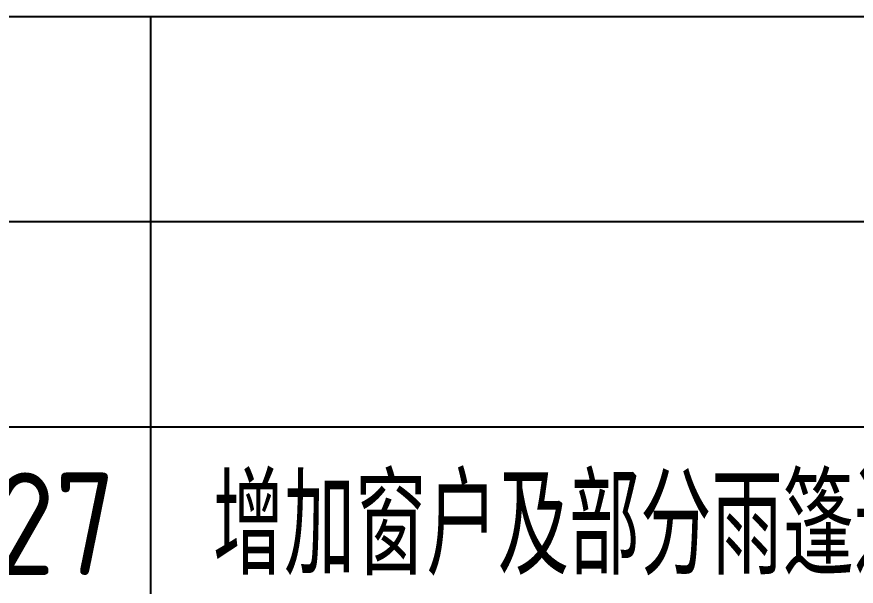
# Model space of a CAD drawing. Extents: x 93518 to 937116, y -359949 to 58022.
# Drawn here: x 837035 to 839899, y -116718 to -114775 of the extents above; entities that cross this region are included whole.
import ezdxf

# ---------------------------------------------------------------- set-up
doc = ezdxf.new("R2010")
doc.units = 0
doc.header["$LTSCALE"] = 1000
doc.header["$MEASUREMENT"] = 0
doc.layers.get('0').update_dxf_attribs({"color": 8, "linetype": 'CONTINUOUS'})
doc.layers.add('PUB_TEXT', color=8, linetype='CONTINUOUS')
doc.layers.add('Version', color=8, linetype='CONTINUOUS')
doc.styles.get("Standard").update_dxf_attribs({"font": 'GBENOR', "bigfont": 'GBCBIG'})

# ---------------------------------------------------------------- blocks, each defined once
blk = doc.blocks.new('GEDI_Version_2012')
at = {"layer": 'Version', "color": 2}
for p, q in [((0, 28), (-180, 28)), ((-145, 0), (-145, 28)), ((0, 21), (-180, 21)), ((0, 14), (-180, 14))]:
    blk.add_line(p, q, dxfattribs=at)

msp = doc.modelspace()

# ---------------------------------------------------------------- block references
at = {"xscale": 100, "yscale": 100, "zscale": 100}
msp.add_blockref('GEDI_Version_2012', (851991.4, -117574.9), dxfattribs=at)

# ---------------------------------------------------------------- texts
at = {"layer": 'PUB_TEXT'}
for s, height, p in [('增加窗户及部分雨篷进行调整', 337.589, (837703.3, -116679.9)), ('2016.01.27', 350, (835658.4, -116679.9))]:
    msp.add_text(s, height=height, dxfattribs=at).set_placement(p)

doc.saveas('drawing.dxf')
